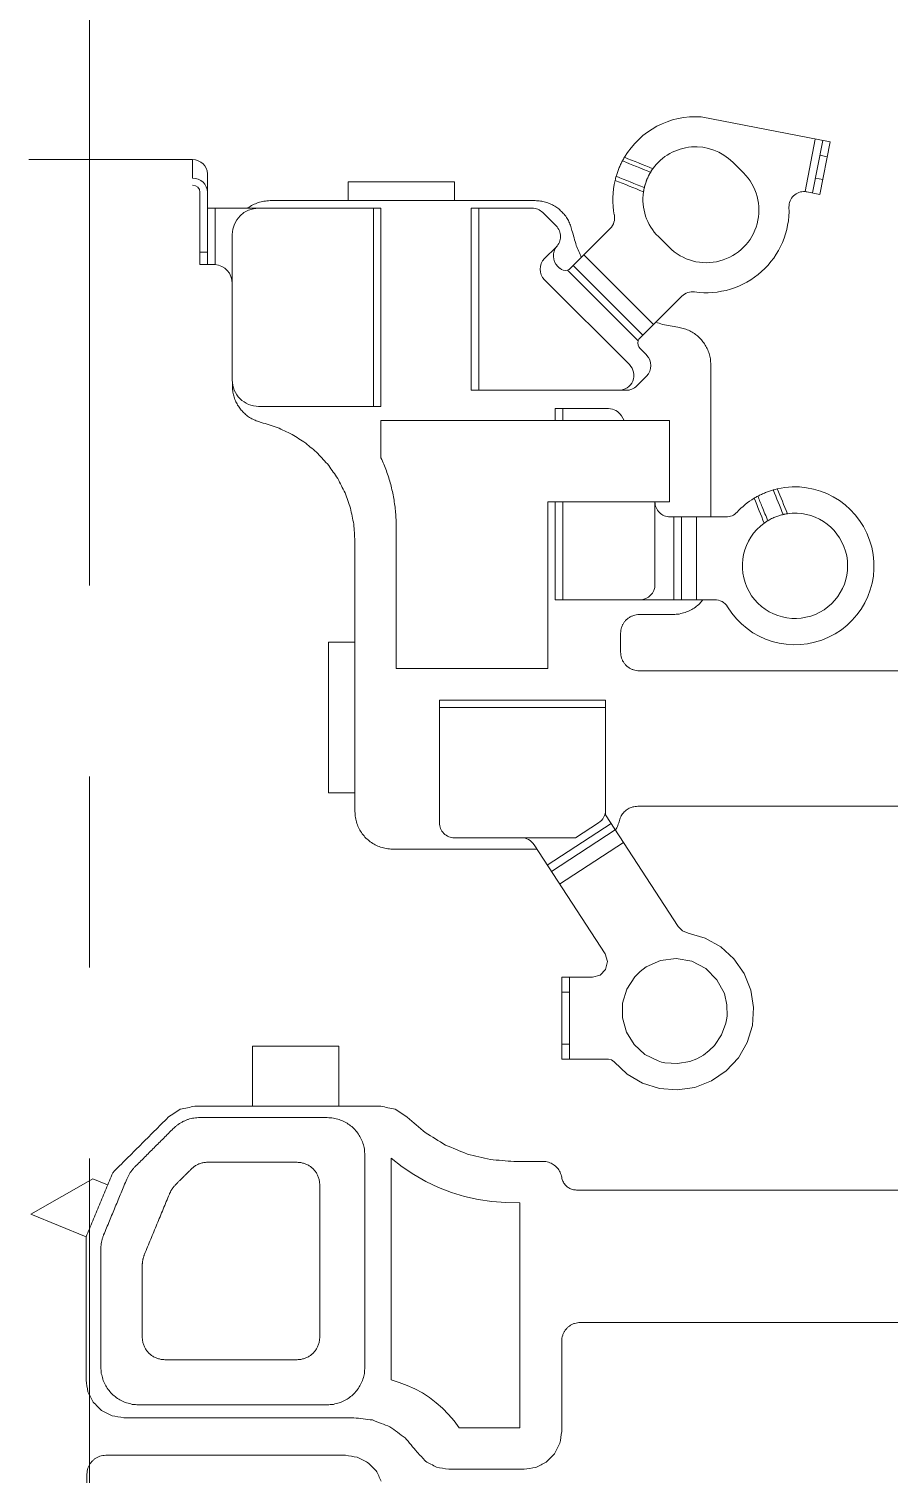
# Model space of a CAD drawing. Header units: millimetres. Extents: x 1863 to 2194, y 977 to 1295.
# Drawn here: x 2043.16 to 2054.59, y 1131.27 to 1150.48 of the extents above; entities that cross this region are included whole.
import ezdxf

# ---------------------------------------------------------------- set-up
doc = ezdxf.new("R2010")
doc.units = ezdxf.units.MM
doc.linetypes.add('CENTERX2', pattern=[101.6, 63.5, -12.7, 12.7, -12.7])
doc.layers.add('05 Tray 實際版框', color=220, linetype='Continuous', lineweight=25)
doc.layers.add('2', color=7, linetype='Continuous', true_color=0xffffff)
doc.layers.get('0').off()

# ---------------------------------------------------------------- blocks, each defined once
blk = doc.blocks.new('A$C1B9535D9')
at = {"layer": '2', "color": 35, "linetype": 'Continuous', "lineweight": 18}
for p, q in [((7.781, 9.324), (8.115, 11.04)), ((8.115, 11.04), (8.812, 10.904)), ((8.311, 11.002), (8.292, 10.903)), ((8.775, 10.708), (8.077, 10.843)), ((8.793, 10.806), (8.096, 10.942)), ((8.596, 10.844), (8.615, 10.942)), ((8.778, 10.731), (8.812, 10.904)), ((19.392, 9.986), (19.626, 10.023)), ((19.626, 10.023), (19.862, 10.007)), ((19.862, 10.007), (20.088, 9.937)), ((8.384, 9.747), (8.525, 9.889)), ((18.978, 9.762), (19.172, 9.898)), ((19.172, 9.898), (19.392, 9.986)), ((20.088, 9.937), (20.294, 9.82)), ((20.294, 9.82), (20.467, 9.658)), ((13.101, 8.912), (13.101, 9.656)), ((14.297, 9.676), (14.297, 9.676)), ((18.819, 9.587), (18.978, 9.762)), ((19.254, 9.536), (19.44, 9.634)), ((19.44, 9.634), (19.587, 9.669)), ((19.587, 9.669), (19.739, 9.671)), ((19.739, 9.671), (19.786, 9.664)), ((19.786, 9.664), (19.832, 9.655)), ((19.832, 9.655), (19.989, 9.597)), ((20.467, 9.658), (20.601, 9.463)), ((14.201, 9.505), (14.201, 7.387)), ((18.703, 9.381), (18.819, 9.587)), ((19.106, 9.387), (19.254, 9.536)), ((19.989, 9.597), (20.128, 9.505)), ((20.128, 9.505), (20.198, 9.434)), ((20.198, 9.434), (20.258, 9.355)), ((20.601, 9.463), (20.686, 9.242)), ((13.101, 9.263), (14.201, 9.263)), ((18.637, 9.154), (18.703, 9.381)), ((19.009, 9.2), (19.106, 9.387)), ((20.258, 9.355), (20.306, 9.269)), ((20.306, 9.269), (20.342, 9.175)), ((20.686, 9.242), (20.72, 9.008)), ((10.166, 9.069), (10.721, 8.513)), ((14.201, 9.063), (13.101, 9.063)), ((18.548, 9.02), (18.606, 9.077)), ((18.606, 9.077), (18.637, 9.154)), ((18.971, 8.994), (19.009, 9.2)), ((20.342, 9.175), (20.37, 9.011)), ((9.515, 8.899), (9.374, 8.757)), ((12.901, 7.287), (12.901, 8.904)), ((14.201, 8.963), (13.101, 8.963)), ((17.061, 8.054), (18.548, 9.02)), ((18.997, 8.784), (18.971, 8.994)), ((20.359, 8.844), (20.349, 8.798)), ((20.37, 9.011), (20.359, 8.844)), ((20.72, 9.008), (20.702, 8.772)), ((9.614, 7.767), (10.541, 8.694)), ((11.089, 8.657), (11.089, 8.657)), ((12.901, 8.712), (14.001, 8.712)), ((19.084, 8.593), (18.997, 8.784)), ((20.335, 8.753), (20.248, 8.577)), ((20.349, 8.798), (20.335, 8.753)), ((20.702, 8.772), (20.63, 8.546)), ((10.682, 8.552), (9.756, 7.626)), ((10.76, 8.489), (9.819, 7.548)), ((10.947, 8.598), (10.863, 8.513)), ((11.358, 8.47), (11.23, 8.598)), ((19.144, 8.514), (19.084, 8.593)), ((19.215, 8.443), (19.144, 8.514)), ((20.248, 8.577), (20.116, 8.434)), ((20.63, 8.546), (20.51, 8.342)), ((9.948, 7.245), (11.075, 8.372)), ((11.417, 8.329), (11.417, 6.27)), ((11.817, 8.304), (11.756, 8.266)), ((17.43, 8.294), (17.982, 7.445)), ((19.379, 8.338), (19.215, 8.443)), ((19.566, 8.282), (19.379, 8.338)), ((19.761, 8.28), (19.566, 8.282)), ((19.95, 8.332), (19.761, 8.28)), ((20.116, 8.434), (19.95, 8.332)), ((20.51, 8.342), (20.347, 8.171)), ((9.795, 7.587), (9.265, 8.117)), ((11.661, 7.387), (11.661, 8.096)), ((17.73, 7.281), (17.179, 8.13)), ((17.814, 7.336), (17.263, 8.185)), ((19.013, 8.081), (18.912, 8.048)), ((19.117, 8.056), (19.013, 8.081)), ((20.32, 8.136), (20.311, 8.094)), ((20.311, 8.094), (20.311, 7.474)), ((20.347, 8.171), (20.32, 8.136)), ((15.536, 5.847), (15.536, 8.054)), ((17.061, 8.054), (15.536, 8.054)), ((15.636, 8.054), (15.636, 5.847)), ((17.368, 7.655), (17.168, 7.963)), ((18.912, 8.048), (17.459, 7.105)), ((19.193, 7.982), (19.117, 8.056)), ((19.221, 7.88), (19.193, 7.982)), ((19.221, 7.474), (19.221, 7.88)), ((17.368, 7.655), (17.368, 6.047)), ((19.221, 7.574), (20.311, 7.574)), ((19.421, 7.574), (19.421, 7.474)), ((20.111, 7.474), (20.111, 7.574)), ((9.054, 7.221), (9.23, 7.397)), ((9.665, 7.245), (9.513, 7.397)), ((9.795, 7.445), (9.77, 7.421)), ((11.661, 7.487), (11.817, 7.487)), ((11.817, 7.387), (11.661, 7.387)), ((12.901, 7.487), (14.201, 7.487)), ((14.201, 7.387), (12.901, 7.387)), ((20.311, 7.474), (19.221, 7.474)), ((15.118, 7.287), (12.901, 7.287)), ((8.995, 6.27), (8.995, 7.079)), ((22.205, 6.544), (22.219, 6.729)), ((22.219, 6.729), (22.221, 6.915)), ((22.221, 6.915), (25.214, 6.915)), ((25.214, 6.915), (25.214, 6.108)), ((22.177, 6.361), (22.205, 6.544)), ((8.995, 6.37), (11.417, 6.37)), ((22.136, 6.182), (22.177, 6.361)), ((11.417, 6.27), (8.995, 6.27)), ((22.082, 6.006), (22.136, 6.182)), ((8.645, 6.049), (8.895, 6.049)), ((8.645, 4.635), (8.645, 6.049)), ((22.016, 5.834), (22.082, 6.006)), ((25.035, 5.968), (24.954, 5.889)), ((25.122, 6.042), (25.035, 5.968)), ((25.214, 6.108), (25.122, 6.042)), ((15.536, 5.847), (17.168, 5.847)), ((21.937, 5.667), (22.016, 5.834)), ((24.88, 5.805), (24.812, 5.715)), ((24.954, 5.889), (24.88, 5.805)), ((21.846, 5.506), (21.937, 5.667)), ((24.75, 5.621), (24.696, 5.522)), ((24.812, 5.715), (24.75, 5.621)), ((21.744, 5.352), (21.846, 5.506)), ((24.649, 5.42), (24.609, 5.313)), ((24.696, 5.522), (24.649, 5.42)), ((21.629, 5.205), (21.744, 5.352)), ((24.577, 5.205), (21.629, 5.205)), ((24.609, 5.313), (24.577, 5.204)), ((8.995, 2.764), (8.995, 5.07)), ((8.995, 5.07), (11.631, 5.07)), ((11.631, 5.07), (11.631, 3.444)), ((11.631, 4.97), (8.995, 4.97)), ((8.895, 4.635), (8.645, 4.635)), ((14.768, 4.373), (14.768, 4.724)), ((16.769, 4.724), (16.769, 4.373)), ((20.137, 4.512), (20.137, 3.362)), ((20.937, 4.512), (20.137, 4.512)), ((16.769, 4.373), (14.768, 4.373)), ((8.992, 3.3), (8.995, 3.295)), ((20.137, 3.362), (20.937, 3.362)), ((9.345, 3.094), (11.281, 3.094)), ((8.538, 2.764), (9.745, 2.764)), ((8.995, 2.864), (9.746, 2.864)), ((9.581, 2.664), (9.581, 2.764)), ((9.745, 2.844), (9.745, 2.664)), ((8.595, 2.564), (8.35, 2.564)), ((8.35, 2.564), (8.35, 0.391)), ((9.745, 2.664), (8.783, 2.664)), ((21.982, 1.437), (21.901, 1.238)), ((21.901, 1.238), (22.371, 0.417)), ((22.371, 0.417), (22.675, 1.15))]:
    blk.add_line(p, q, dxfattribs=at)
for centre, radius, start, end in [((13.751, 10.573), 1.05, 301.3323, 192.913), ((13.751, 10.573), 0.7, 106.2957, 188.2962), ((13.751, 10.573), 0.7, 215.7037, 106.2957), ((8.974, 10.693), 0.2, 175.7936, 272.022), ((9.02, 9.394), 1.1, 351.8701, 92.0234), ((9.02, 9.394), 0.7, 315, 135), ((13.751, 10.573), 1.05, 211.087, 227.1564), ((12.901, 9.656), 0.2, 359.9987, 47.1564), ((8.879, 9.252), 0.7, 135, 234.2962), ((14.401, 9.505), 0.2, 121.3323, 180), ((8.879, 9.252), 1.1, 176.2892, 239.3293), ((10.307, 9.21), 0.2, 171.869, 225), ((12.901, 8.912), 0.2, 270, 0), ((8.879, 9.252), 0.7, 261.7038, 315), ((11.089, 8.457), 0.2, 45, 135), ((14.001, 8.512), 0.2, 0, 90), ((10.792, 8.584), 0.1, 251.4208, 315), ((11.217, 8.329), 0.2, 0, 45), ((11.217, 8.231), 0.2, 0, 135), ((11.861, 8.096), 0.2, 121.9264, 180), ((8.879, 9.252), 1.1, 256.6707, 280.8376), ((9.123, 7.976), 0.2, 45, 100.8385), ((17, 7.854), 0.2, 32.9616, 90), ((9.724, 7.516), 0.1, 315, 18.5792), ((9.372, 7.256), 0.2, 44.9992, 135), ((9.629, 7.562), 0.2, 230.0198, 315), ((9.195, 7.079), 0.2, 135, 180), ((9.807, 7.386), 0.2, 225, 315), ((17.568, 6.937), 0.2, 122.9887, 180), ((17.168, 6.047), 0.2, 270, 0), ((9.345, 3.444), 0.35, 180, 270), ((11.281, 3.444), 0.35, 270, 0), ((9.995, 2.844), 0.25, 90, 175.4892)]:
    blk.add_arc(centre, radius, start, end, dxfattribs=at)
for centre, major_axis, start_param, end_param in [((8.538, 2.564), (0, -0.2), 3.141593, 4.712389), ((8.783, 2.564), (0, 0.2), 0, 1.570778), ((8.783, 2.564), (0, -0.1), 3.141593, 4.712389)]:
    blk.add_ellipse(centre, major_axis=major_axis, ratio=0.939693, start_param=start_param, end_param=end_param, dxfattribs=at)
for points, degree in [([(15.148, 13.573), (15.148, 8.504)], 1), ([(16.948, 8.482), (16.948, 13.525)], 1), ([(22.051, 12.654), (22.051, 10.783)], 1), ([(23.812, 10.783), (23.812, 12.654)], 1), ([(22.051, 10.783), (22.051, 10.336)], 1), ([(23.812, 10.336), (23.812, 10.783)], 1), ([(8.778, 10.731), (8.777, 10.723), (8.775, 10.716), (8.775, 10.708)], 3), ([(8.775, 10.708), (8.775, 10.716), (8.777, 10.723), (8.778, 10.731)], 3), ([(13.059, 10.472), (12.948, 10.427), (12.838, 10.383), (12.728, 10.338)], 3), ([(13.069, 10.416), (12.96, 10.372), (12.851, 10.328), (12.742, 10.284)], 3), ([(12.728, 10.338), (12.732, 10.319), (12.737, 10.3), (12.742, 10.284)], 3), ([(22.051, 10.336), (22.051, 9.89)], 1), ([(23.812, 9.89), (23.812, 10.336)], 1), ([(12.825, 10.079), (12.832, 10.065), (12.842, 10.048), (12.852, 10.031)], 3), ([(13.183, 10.164), (13.073, 10.12), (12.962, 10.075), (12.852, 10.031)], 3), ([(22.051, 9.89), (22.051, 8.6)], 1), ([(23.812, 8.6), (23.812, 9.89)], 1), ([(10.929, 9.433), (10.907, 9.424), (10.885, 9.415), (10.862, 9.407)], 3), ([(11, 9.449), (10.977, 9.443), (10.953, 9.438), (10.929, 9.433)], 3), ([(11.075, 9.454), (11.05, 9.452), (11.025, 9.45), (11, 9.449)], 3), ([(13.101, 9.454), (11.075, 9.454)], 1), ([(10.694, 9.278), (10.68, 9.259), (10.666, 9.24), (10.652, 9.221)], 3), ([(10.744, 9.329), (10.727, 9.312), (10.711, 9.295), (10.694, 9.278)], 3), ([(10.8, 9.372), (10.781, 9.357), (10.763, 9.343), (10.744, 9.329)], 3), ([(10.862, 9.407), (10.841, 9.395), (10.821, 9.383), (10.8, 9.372)], 3), ([(14.252, 9.308), (14.235, 9.322), (14.218, 9.337), (14.201, 9.351)], 3), ([(14.302, 9.25), (14.285, 9.269), (14.268, 9.289), (14.252, 9.308)], 3), ([(14.342, 9.184), (14.329, 9.206), (14.315, 9.228), (14.302, 9.25)], 3), ([(10.593, 9.089), (10.588, 9.065), (10.583, 9.04), (10.578, 9.016)], 3), ([(10.618, 9.158), (10.61, 9.135), (10.601, 9.112), (10.593, 9.089)], 3), ([(10.652, 9.221), (10.641, 9.2), (10.629, 9.179), (10.618, 9.158)], 3), ([(14.373, 9.112), (14.362, 9.136), (14.352, 9.16), (14.342, 9.184)], 3), ([(14.392, 9.035), (14.385, 9.061), (14.379, 9.087), (14.373, 9.112)], 3), ([(14.398, 8.954), (14.396, 8.981), (14.394, 9.008), (14.392, 9.035)], 3), ([(10.578, 9.016), (10.566, 8.948), (10.553, 8.88), (10.54, 8.812)], 3), ([(12.901, 8.904), (11.817, 8.904)], 1), ([(11.817, 8.904), (11.817, 5.07)], 1), ([(14.398, 8.504), (14.398, 8.954)], 1), ([(8.318, 8.306), (8.369, 8.432), (8.419, 8.558), (8.47, 8.684)], 3), ([(8.517, 8.653), (8.467, 8.528), (8.417, 8.404), (8.366, 8.279)], 3), ([(10.54, 8.812), (10.53, 8.782), (10.521, 8.753), (10.511, 8.723)], 3), ([(8.571, 8.196), (8.622, 8.321), (8.672, 8.445), (8.722, 8.57)], 3), ([(8.778, 8.56), (8.727, 8.434), (8.676, 8.308), (8.625, 8.182)], 3), ([(14.401, 8.464), (14.4, 8.477), (14.399, 8.491), (14.398, 8.504)], 3), ([(14.411, 8.425), (14.408, 8.438), (14.405, 8.451), (14.401, 8.464)], 3), ([(15.145, 8.464), (15.142, 8.451), (15.139, 8.438), (15.135, 8.425)], 3), ([(15.148, 8.504), (15.147, 8.491), (15.146, 8.477), (15.145, 8.464)], 3), ([(16.95, 8.448), (16.95, 8.46), (16.949, 8.471), (16.948, 8.482)], 3), ([(22.051, 8.6), (22.051, 8.192)], 1), ([(23.812, 8.192), (23.812, 8.6)], 1), ([(8.318, 8.306), (8.335, 8.296), (8.352, 8.287), (8.366, 8.279)], 3), ([(14.426, 8.39), (14.421, 8.401), (14.416, 8.413), (14.411, 8.425)], 3), ([(14.446, 8.357), (14.44, 8.368), (14.433, 8.379), (14.426, 8.39)], 3), ([(14.471, 8.328), (14.463, 8.337), (14.455, 8.347), (14.446, 8.357)], 3), ([(14.5, 8.303), (14.491, 8.311), (14.481, 8.319), (14.471, 8.328)], 3), ([(14.533, 8.282), (14.522, 8.289), (14.511, 8.296), (14.5, 8.303)], 3), ([(14.569, 8.267), (14.557, 8.272), (14.545, 8.277), (14.533, 8.282)], 3), ([(14.608, 8.258), (14.595, 8.261), (14.582, 8.264), (14.569, 8.267)], 3), ([(14.977, 8.267), (14.964, 8.264), (14.952, 8.261), (14.939, 8.258)], 3), ([(15.013, 8.282), (15.001, 8.277), (14.989, 8.272), (14.977, 8.267)], 3), ([(15.046, 8.303), (15.035, 8.296), (15.024, 8.289), (15.013, 8.282)], 3), ([(15.075, 8.328), (15.065, 8.319), (15.055, 8.311), (15.046, 8.303)], 3), ([(15.1, 8.357), (15.092, 8.347), (15.083, 8.337), (15.075, 8.328)], 3), ([(15.12, 8.39), (15.113, 8.379), (15.107, 8.368), (15.1, 8.357)], 3), ([(15.135, 8.425), (15.13, 8.413), (15.125, 8.401), (15.12, 8.39)], 3), ([(16.957, 8.416), (16.955, 8.427), (16.953, 8.437), (16.95, 8.448)], 3), ([(16.968, 8.384), (16.964, 8.395), (16.961, 8.405), (16.957, 8.416)], 3), ([(16.983, 8.355), (16.978, 8.365), (16.973, 8.375), (16.968, 8.384)], 3), ([(17.001, 8.328), (16.995, 8.337), (16.989, 8.346), (16.983, 8.355)], 3), ([(17.023, 8.304), (17.016, 8.312), (17.008, 8.32), (17.001, 8.328)], 3), ([(17.048, 8.282), (17.04, 8.289), (17.031, 8.297), (17.023, 8.304)], 3), ([(17.075, 8.264), (17.066, 8.27), (17.057, 8.276), (17.048, 8.282)], 3), ([(17.106, 8.25), (17.095, 8.255), (17.085, 8.26), (17.075, 8.264)], 3), ([(8.625, 8.182), (8.606, 8.187), (8.587, 8.192), (8.571, 8.196)], 3), ([(14.648, 8.254), (14.635, 8.255), (14.621, 8.257), (14.608, 8.258)], 3), ([(14.898, 8.254), (14.648, 8.254)], 1), ([(14.939, 8.258), (14.925, 8.257), (14.912, 8.255), (14.898, 8.254)], 3), ([(17.138, 8.24), (17.127, 8.243), (17.116, 8.247), (17.106, 8.25)], 3), ([(17.203, 8.219), (17.181, 8.226), (17.16, 8.233), (17.138, 8.24)], 3), ([(17.263, 8.19), (17.243, 8.2), (17.223, 8.209), (17.203, 8.219)], 3), ([(22.051, 8.192), (22.051, 7.784)], 1), ([(23.812, 7.784), (23.812, 8.192)], 1), ([(9.649, 7.733), (9.596, 7.71), (9.543, 7.688), (9.49, 7.665)], 3), ([(22.051, 7.784), (22.051, 7.67)], 1), ([(23.812, 7.722), (23.812, 7.784)], 1), ([(23.815, 7.682), (23.814, 7.695), (23.813, 7.709), (23.812, 7.722)], 3), ([(9.103, 7.525), (9.086, 7.511), (9.068, 7.497), (9.051, 7.483)], 3), ([(9.16, 7.561), (9.141, 7.549), (9.122, 7.537), (9.103, 7.525)], 3), ([(9.223, 7.589), (9.202, 7.58), (9.181, 7.57), (9.16, 7.561)], 3), ([(9.29, 7.609), (9.267, 7.602), (9.245, 7.596), (9.223, 7.589)], 3), ([(9.49, 7.665), (9.423, 7.646), (9.356, 7.627), (9.29, 7.609)], 3), ([(21.97, 7.509), (21.962, 7.504), (21.955, 7.499), (21.948, 7.494)], 3), ([(21.99, 7.526), (21.983, 7.52), (21.977, 7.514), (21.97, 7.509)], 3), ([(22.008, 7.546), (22.002, 7.539), (21.996, 7.532), (21.99, 7.526)], 3), ([(22.023, 7.567), (22.018, 7.56), (22.013, 7.553), (22.008, 7.546)], 3), ([(22.035, 7.591), (22.031, 7.583), (22.027, 7.575), (22.023, 7.567)], 3), ([(22.044, 7.616), (22.041, 7.608), (22.038, 7.599), (22.035, 7.591)], 3), ([(22.049, 7.643), (22.048, 7.634), (22.046, 7.625), (22.044, 7.616)], 3), ([(22.051, 7.67), (22.051, 7.661), (22.05, 7.652), (22.049, 7.643)], 3), ([(23.824, 7.643), (23.821, 7.656), (23.818, 7.669), (23.815, 7.682)], 3), ([(23.839, 7.607), (23.834, 7.619), (23.829, 7.631), (23.824, 7.643)], 3), ([(23.86, 7.575), (23.853, 7.585), (23.846, 7.596), (23.839, 7.607)], 3), ([(23.885, 7.545), (23.876, 7.555), (23.868, 7.565), (23.86, 7.575)], 3), ([(23.914, 7.52), (23.904, 7.529), (23.895, 7.537), (23.885, 7.545)], 3), ([(23.947, 7.5), (23.936, 7.507), (23.925, 7.514), (23.914, 7.52)], 3), ([(23.983, 7.485), (23.971, 7.49), (23.959, 7.495), (23.947, 7.5)], 3), ([(8.937, 7.32), (8.929, 7.298), (8.922, 7.277), (8.914, 7.256)], 3), ([(8.968, 7.379), (8.957, 7.359), (8.947, 7.339), (8.937, 7.32)], 3), ([(9.006, 7.434), (8.993, 7.415), (8.98, 7.397), (8.968, 7.379)], 3), ([(9.051, 7.483), (9.036, 7.466), (9.021, 7.45), (9.006, 7.434)], 3), ([(21.694, 7.33), (21.69, 7.319), (21.686, 7.308), (21.682, 7.297)], 3), ([(21.711, 7.36), (21.705, 7.35), (21.7, 7.34), (21.694, 7.33)], 3), ([(21.732, 7.388), (21.725, 7.379), (21.718, 7.369), (21.711, 7.36)], 3), ([(21.756, 7.413), (21.748, 7.405), (21.74, 7.396), (21.732, 7.388)], 3), ([(21.783, 7.434), (21.774, 7.427), (21.765, 7.42), (21.756, 7.413)], 3), ([(21.814, 7.451), (21.804, 7.446), (21.794, 7.44), (21.783, 7.434)], 3), ([(21.847, 7.464), (21.836, 7.46), (21.825, 7.456), (21.814, 7.451)], 3), ([(21.882, 7.472), (21.871, 7.47), (21.859, 7.467), (21.847, 7.464)], 3), ([(21.89, 7.474), (21.889, 7.473), (21.889, 7.473), (21.888, 7.473)], 3), ([(21.891, 7.474), (21.891, 7.474), (21.89, 7.474), (21.89, 7.474)], 3), ([(21.892, 7.474), (21.892, 7.474), (21.892, 7.474), (21.891, 7.474)], 3), ([(21.894, 7.474), (21.893, 7.474), (21.893, 7.474), (21.892, 7.474)], 3), ([(21.895, 7.475), (21.895, 7.475), (21.894, 7.475), (21.894, 7.474)], 3), ([(21.897, 7.475), (21.896, 7.475), (21.896, 7.475), (21.895, 7.475)], 3), ([(21.923, 7.483), (21.914, 7.481), (21.906, 7.478), (21.897, 7.475)], 3), ([(21.948, 7.494), (21.939, 7.491), (21.931, 7.487), (21.923, 7.483)], 3), ([(24.021, 7.476), (24.008, 7.479), (23.995, 7.482), (23.983, 7.485)], 3), ([(24.062, 7.472), (24.048, 7.473), (24.035, 7.475), (24.021, 7.476)], 3), ([(25.264, 7.472), (24.062, 7.472)], 1), ([(25.419, 7.448), (25.367, 7.456), (25.316, 7.464), (25.264, 7.472)], 3), ([(25.558, 7.377), (25.512, 7.401), (25.465, 7.425), (25.419, 7.448)], 3), ([(25.669, 7.267), (25.632, 7.303), (25.595, 7.34), (25.558, 7.377)], 3), ([(8.9, 7.189), (8.898, 7.166), (8.897, 7.143), (8.895, 7.12)], 3), ([(8.895, 7.12), (8.895, 3.595)], 1), ([(8.914, 7.256), (8.909, 7.234), (8.905, 7.212), (8.9, 7.189)], 3), ([(15.118, 5.273), (15.118, 7.287)], 1), ([(17.518, 5.223), (17.518, 7.143)], 1), ([(21.674, 7.262), (21.673, 7.25), (21.673, 7.238), (21.672, 7.225)], 3), ([(21.672, 7.225), (21.672, 6.837)], 1), ([(21.682, 7.297), (21.679, 7.285), (21.677, 7.273), (21.674, 7.262)], 3), ([(25.74, 7.127), (25.716, 7.174), (25.692, 7.22), (25.669, 7.267)], 3), ([(25.764, 6.972), (25.756, 7.024), (25.748, 7.075), (25.74, 7.127)], 3), ([(25.764, 6.92), (25.764, 6.972)], 1), ([(25.764, 5.97), (25.764, 6.92)], 1), ([(21.672, 6.837), (21.663, 6.733), (21.655, 6.628), (21.647, 6.524)], 3), ([(21.647, 6.524), (21.623, 6.422), (21.598, 6.32), (21.574, 6.218)], 3), ([(21.574, 6.218), (21.533, 6.121), (21.493, 6.025), (21.453, 5.928)], 3), ([(25.737, 5.807), (25.746, 5.861), (25.755, 5.916), (25.764, 5.97)], 3), ([(21.453, 5.928), (21.398, 5.838), (21.343, 5.749), (21.288, 5.659)], 3), ([(25.658, 5.662), (25.684, 5.71), (25.71, 5.759), (25.737, 5.807)], 3), ([(21.288, 5.659), (21.22, 5.58), (21.152, 5.5), (21.084, 5.42)], 3), ([(25.536, 5.551), (25.576, 5.588), (25.617, 5.625), (25.658, 5.662)], 3), ([(21.084, 5.42), (21.048, 5.367), (21.012, 5.313), (20.975, 5.259)], 3), ([(25.2, 5.189), (25.249, 5.256), (25.297, 5.323), (25.345, 5.391)], 3), ([(25.345, 5.391), (25.409, 5.444), (25.472, 5.497), (25.536, 5.551)], 3), ([(12.579, 5.173), (12.609, 5.182), (12.64, 5.19), (12.67, 5.199)], 3), ([(12.67, 5.199), (12.701, 5.207), (12.731, 5.214), (12.762, 5.222)], 3), ([(12.762, 5.222), (12.793, 5.228), (12.824, 5.234), (12.855, 5.24)], 3), ([(12.855, 5.24), (12.886, 5.245), (12.917, 5.25), (12.948, 5.255)], 3), ([(12.948, 5.255), (12.979, 5.258), (13.011, 5.262), (13.042, 5.265)], 3), ([(13.042, 5.265), (13.074, 5.267), (13.105, 5.269), (13.137, 5.271)], 3), ([(13.137, 5.271), (13.168, 5.272), (13.2, 5.273), (13.232, 5.273)], 3), ([(13.232, 5.273), (15.118, 5.273)], 1), ([(17.511, 5.142), (17.514, 5.169), (17.516, 5.196), (17.518, 5.223)], 3), ([(20.975, 5.259), (20.963, 5.195), (20.95, 5.131), (20.937, 5.067)], 3), ([(25.109, 4.957), (25.14, 5.034), (25.17, 5.111), (25.2, 5.189)], 3), ([(11.817, 5.07), (12.314, 5.07)], 1), ([(12.314, 5.07), (12.343, 5.082), (12.372, 5.095), (12.401, 5.108)], 3), ([(12.401, 5.108), (12.43, 5.119), (12.46, 5.131), (12.489, 5.142)], 3), ([(12.489, 5.142), (12.519, 5.152), (12.549, 5.163), (12.579, 5.173)], 3), ([(17.462, 4.994), (17.472, 5.018), (17.482, 5.041), (17.493, 5.065)], 3), ([(17.493, 5.065), (17.499, 5.091), (17.505, 5.117), (17.511, 5.142)], 3), ([(20.937, 5.067), (20.937, 2.594)], 1), ([(25.783, 5.004), (25.746, 4.967), (25.71, 4.93), (25.673, 4.893)], 3), ([(25.921, 5.074), (25.875, 5.051), (25.829, 5.028), (25.783, 5.004)], 3), ([(17.248, 4.78), (17.27, 4.793), (17.291, 4.807), (17.313, 4.82)], 3), ([(17.313, 4.82), (17.333, 4.837), (17.352, 4.853), (17.372, 4.87)], 3), ([(17.372, 4.87), (17.388, 4.889), (17.405, 4.909), (17.422, 4.928)], 3), ([(17.422, 4.928), (17.435, 4.95), (17.449, 4.972), (17.462, 4.994)], 3), ([(21.429, 4.831), (21.405, 4.82), (21.381, 4.81), (21.358, 4.8)], 3), ([(21.506, 4.849), (21.481, 4.843), (21.455, 4.837), (21.429, 4.831)], 3), ([(21.587, 4.856), (21.56, 4.854), (21.533, 4.852), (21.506, 4.849)], 3), ([(24.407, 4.856), (21.587, 4.856)], 1), ([(24.489, 4.849), (24.461, 4.852), (24.434, 4.854), (24.407, 4.856)], 3), ([(24.565, 4.831), (24.54, 4.837), (24.514, 4.843), (24.489, 4.849)], 3), ([(24.637, 4.8), (24.613, 4.81), (24.589, 4.82), (24.565, 4.831)], 3), ([(25.079, 4.711), (25.089, 4.793), (25.099, 4.875), (25.109, 4.957)], 3), ([(25.673, 4.893), (25.65, 4.846), (25.626, 4.8), (25.603, 4.754)], 3), ([(12.781, 4.593), (12.849, 4.617), (12.917, 4.64), (12.985, 4.664)], 3), ([(12.985, 4.664), (13.056, 4.679), (13.127, 4.694), (13.198, 4.709)], 3), ([(13.198, 4.709), (13.272, 4.714), (13.346, 4.719), (13.42, 4.724)], 3), ([(13.42, 4.724), (17.018, 4.724)], 1), ([(17.018, 4.724), (17.045, 4.726), (17.072, 4.728), (17.099, 4.73)], 3), ([(17.099, 4.73), (17.125, 4.737), (17.15, 4.743), (17.176, 4.749)], 3), ([(17.176, 4.749), (17.2, 4.759), (17.224, 4.769), (17.248, 4.78)], 3), ([(21.184, 4.652), (21.17, 4.63), (21.157, 4.608), (21.143, 4.586)], 3), ([(21.234, 4.71), (21.217, 4.69), (21.2, 4.671), (21.184, 4.652)], 3), ([(21.292, 4.76), (21.273, 4.743), (21.253, 4.726), (21.234, 4.71)], 3), ([(21.358, 4.8), (21.336, 4.787), (21.314, 4.773), (21.292, 4.76)], 3), ([(24.703, 4.76), (24.681, 4.773), (24.659, 4.787), (24.637, 4.8)], 3), ([(24.761, 4.71), (24.742, 4.726), (24.722, 4.743), (24.703, 4.76)], 3), ([(24.811, 4.652), (24.794, 4.671), (24.778, 4.69), (24.761, 4.71)], 3), ([(24.852, 4.586), (24.838, 4.608), (24.825, 4.63), (24.811, 4.652)], 3), ([(25.079, 1.65), (25.079, 4.711)], 1), ([(25.603, 4.754), (25.595, 4.702), (25.587, 4.651), (25.579, 4.6)], 3), ([(12.416, 4.375), (12.474, 4.415), (12.533, 4.455), (12.591, 4.496)], 3), ([(12.591, 4.496), (12.655, 4.528), (12.718, 4.56), (12.781, 4.593)], 3), ([(21.094, 4.437), (21.092, 4.41), (21.09, 4.383), (21.087, 4.356)], 3), ([(21.113, 4.514), (21.107, 4.489), (21.1, 4.463), (21.094, 4.437)], 3), ([(21.143, 4.586), (21.133, 4.562), (21.123, 4.538), (21.113, 4.514)], 3), ([(24.882, 4.514), (24.872, 4.538), (24.862, 4.562), (24.852, 4.586)], 3), ([(24.901, 4.437), (24.895, 4.463), (24.888, 4.489), (24.882, 4.514)], 3), ([(24.907, 4.356), (24.905, 4.383), (24.903, 4.41), (24.901, 4.437)], 3), ([(25.579, 4.6), (25.579, 1.411)], 1), ([(12.119, 4.069), (12.165, 4.123), (12.212, 4.178), (12.258, 4.232)], 3), ([(12.258, 4.232), (12.31, 4.279), (12.363, 4.327), (12.416, 4.375)], 3), ([(21.087, 4.356), (21.087, 2.663)], 1), ([(21.888, 4.241), (21.873, 4.235), (21.859, 4.229), (21.845, 4.223)], 3), ([(21.934, 4.253), (21.918, 4.249), (21.903, 4.245), (21.888, 4.241)], 3), ([(21.982, 4.257), (21.966, 4.255), (21.95, 4.254), (21.934, 4.253)], 3), ([(24.007, 4.257), (21.982, 4.257)], 1), ([(24.056, 4.253), (24.04, 4.254), (24.024, 4.255), (24.007, 4.257)], 3), ([(24.102, 4.241), (24.087, 4.245), (24.071, 4.249), (24.056, 4.253)], 3), ([(24.145, 4.223), (24.131, 4.229), (24.117, 4.235), (24.102, 4.241)], 3), ([(24.907, 1.847), (24.907, 4.356)], 1), ([(12.003, 3.888), (12.041, 3.948), (12.08, 4.009), (12.119, 4.069)], 3), ([(21.698, 4.052), (21.694, 4.036), (21.69, 4.021), (21.686, 4.005)], 3), ([(21.716, 4.095), (21.71, 4.08), (21.704, 4.066), (21.698, 4.052)], 3), ([(21.74, 4.134), (21.732, 4.121), (21.724, 4.108), (21.716, 4.095)], 3), ([(21.77, 4.169), (21.76, 4.157), (21.75, 4.146), (21.74, 4.134)], 3), ([(21.805, 4.199), (21.794, 4.189), (21.782, 4.179), (21.77, 4.169)], 3), ([(21.845, 4.223), (21.831, 4.215), (21.818, 4.207), (21.805, 4.199)], 3), ([(24.185, 4.199), (24.172, 4.207), (24.158, 4.215), (24.145, 4.223)], 3), ([(24.22, 4.169), (24.208, 4.179), (24.196, 4.189), (24.185, 4.199)], 3), ([(24.25, 4.134), (24.24, 4.146), (24.23, 4.157), (24.22, 4.169)], 3), ([(24.274, 4.095), (24.266, 4.108), (24.258, 4.121), (24.25, 4.134)], 3), ([(24.292, 4.052), (24.286, 4.066), (24.28, 4.08), (24.274, 4.095)], 3), ([(24.303, 4.005), (24.3, 4.021), (24.296, 4.036), (24.292, 4.052)], 3), ([(11.91, 3.691), (11.941, 3.756), (11.972, 3.822), (12.003, 3.888)], 3), ([(21.686, 4.005), (21.685, 3.989), (21.684, 3.973), (21.682, 3.957)], 3), ([(21.682, 3.957), (21.682, 2.762)], 1), ([(24.307, 3.957), (24.306, 3.973), (24.305, 3.989), (24.303, 4.005)], 3), ([(24.307, 2.196), (24.307, 3.957)], 1), ([(11.844, 3.479), (11.866, 3.549), (11.888, 3.62), (11.91, 3.691)], 3), ([(8.895, 3.595), (8.897, 3.568), (8.899, 3.541), (8.902, 3.514)], 3), ([(8.902, 3.514), (8.908, 3.488), (8.914, 3.463), (8.921, 3.437)], 3), ([(11.823, 3.413), (11.83, 3.435), (11.837, 3.457), (11.844, 3.479)], 3), ([(8.921, 3.437), (8.931, 3.413), (8.941, 3.389), (8.951, 3.365)], 3), ([(8.951, 3.365), (8.964, 3.343), (8.978, 3.321), (8.992, 3.3)], 3), ([(11.716, 3.246), (11.73, 3.263), (11.745, 3.28), (11.759, 3.296)], 3), ([(11.759, 3.296), (11.771, 3.315), (11.783, 3.334), (11.795, 3.352)], 3), ([(11.795, 3.352), (11.804, 3.372), (11.814, 3.393), (11.823, 3.413)], 3), ([(11.3, 3.095), (11.357, 3.095)], 1), ([(11.357, 3.095), (11.38, 3.096), (11.403, 3.098), (11.426, 3.099)], 3), ([(11.426, 3.099), (11.448, 3.104), (11.47, 3.109), (11.492, 3.113)], 3), ([(11.492, 3.113), (11.513, 3.12), (11.534, 3.128), (11.555, 3.135)], 3), ([(11.555, 3.135), (11.574, 3.145), (11.594, 3.155), (11.613, 3.165)], 3), ([(11.613, 3.165), (11.631, 3.177), (11.649, 3.19), (11.667, 3.202)], 3), ([(11.667, 3.202), (11.684, 3.217), (11.7, 3.232), (11.716, 3.246)], 3), ([(9.746, 2.864), (9.746, 2.857), (9.745, 2.851), (9.745, 2.844)], 3), ([(21.682, 2.762), (21.683, 2.754), (21.683, 2.746), (21.683, 2.739)], 3), ([(21.683, 2.739), (21.684, 2.731), (21.685, 2.723), (21.686, 2.715)], 3), ([(21.686, 2.715), (21.688, 2.707), (21.689, 2.7), (21.691, 2.692)], 3), ([(21.691, 2.692), (21.693, 2.685), (21.695, 2.677), (21.697, 2.67)], 3), ([(20.937, 2.594), (20.95, 2.531), (20.963, 2.467), (20.975, 2.403)], 3), ([(21.087, 2.663), (21.088, 2.65), (21.088, 2.637), (21.089, 2.623)], 3), ([(21.089, 2.623), (21.09, 2.61), (21.092, 2.597), (21.094, 2.584)], 3), ([(21.094, 2.584), (21.096, 2.571), (21.099, 2.558), (21.101, 2.546)], 3), ([(21.101, 2.546), (21.105, 2.533), (21.108, 2.52), (21.112, 2.508)], 3), ([(21.112, 2.508), (21.116, 2.496), (21.121, 2.483), (21.126, 2.471)], 3), ([(21.697, 2.67), (21.7, 2.662), (21.703, 2.655), (21.705, 2.648)], 3), ([(21.705, 2.648), (21.709, 2.641), (21.712, 2.634), (21.715, 2.627)], 3), ([(21.715, 2.627), (21.719, 2.62), (21.723, 2.613), (21.727, 2.606)], 3), ([(21.727, 2.606), (21.731, 2.6), (21.735, 2.593), (21.74, 2.587)], 3), ([(21.74, 2.587), (21.744, 2.581), (21.749, 2.575), (21.754, 2.568)], 3), ([(21.754, 2.568), (21.76, 2.563), (21.765, 2.557), (21.77, 2.551)], 3), ([(21.77, 2.551), (21.976, 2.344)], 1), ([(20.975, 2.403), (21.011, 2.349), (21.048, 2.295), (21.084, 2.241)], 3), ([(21.126, 2.471), (21.131, 2.459), (21.136, 2.448), (21.142, 2.436)], 3), ([(21.142, 2.436), (21.148, 2.424), (21.155, 2.413), (21.161, 2.402)], 3), ([(21.161, 2.402), (21.168, 2.391), (21.176, 2.38), (21.183, 2.369)], 3), ([(21.183, 2.369), (21.191, 2.359), (21.199, 2.349), (21.207, 2.338)], 3), ([(21.207, 2.338), (21.216, 2.329), (21.225, 2.319), (21.234, 2.309)], 3), ([(21.234, 2.309), (21.743, 1.8)], 1), ([(21.976, 2.344), (21.98, 2.341), (21.984, 2.337), (21.988, 2.334)], 3), ([(21.988, 2.334), (21.992, 2.33), (21.996, 2.327), (22, 2.323)], 3), ([(22, 2.323), (22.004, 2.32), (22.008, 2.316), (22.012, 2.313)], 3), ([(22.012, 2.313), (22.016, 2.31), (22.02, 2.307), (22.024, 2.304)], 3), ([(21.084, 2.241), (21.821, 1.504)], 1), ([(22.024, 2.304), (22.028, 2.301), (22.033, 2.298), (22.037, 2.295)], 3), ([(22.037, 2.295), (22.041, 2.292), (22.046, 2.289), (22.05, 2.286)], 3), ([(22.05, 2.286), (22.055, 2.284), (22.059, 2.281), (22.064, 2.278)], 3), ([(22.064, 2.278), (22.068, 2.276), (22.073, 2.273), (22.078, 2.271)], 3), ([(22.078, 2.271), (22.082, 2.269), (22.087, 2.267), (22.092, 2.264)], 3), ([(22.092, 2.264), (22.097, 2.262), (22.101, 2.26), (22.106, 2.258)], 3), ([(22.106, 2.258), (22.905, 1.927)], 1), ([(24.292, 2.101), (24.296, 2.117), (24.3, 2.132), (24.303, 2.147)], 3), ([(24.303, 2.147), (24.305, 2.164), (24.306, 2.18), (24.307, 2.196)], 3), ([(22.905, 1.927), (22.91, 1.925), (22.915, 1.923), (22.92, 1.921)], 3), ([(24.102, 1.912), (24.117, 1.918), (24.131, 1.924), (24.145, 1.93)], 3), ([(24.145, 1.93), (24.158, 1.938), (24.172, 1.946), (24.185, 1.954)], 3), ([(24.185, 1.954), (24.196, 1.964), (24.208, 1.974), (24.22, 1.984)], 3), ([(24.22, 1.984), (24.23, 1.996), (24.24, 2.007), (24.25, 2.019)], 3), ([(24.25, 2.019), (24.258, 2.032), (24.266, 2.045), (24.274, 2.058)], 3), ([(24.274, 2.058), (24.28, 2.073), (24.286, 2.087), (24.292, 2.101)], 3), ([(21.743, 1.8), (21.748, 1.795), (21.753, 1.791), (21.757, 1.786)], 3), ([(21.757, 1.786), (21.762, 1.782), (21.767, 1.778), (21.772, 1.773)], 3), ([(21.772, 1.773), (21.777, 1.769), (21.782, 1.765), (21.787, 1.761)], 3), ([(21.787, 1.761), (21.792, 1.757), (21.798, 1.753), (21.803, 1.749)], 3), ([(21.803, 1.749), (21.808, 1.745), (21.814, 1.742), (21.819, 1.738)], 3), ([(21.819, 1.738), (21.825, 1.734), (21.83, 1.731), (21.836, 1.727)], 3), ([(22.92, 1.921), (22.925, 1.919), (22.93, 1.918), (22.935, 1.916)], 3), ([(22.935, 1.916), (22.94, 1.915), (22.945, 1.913), (22.95, 1.912)], 3), ([(22.95, 1.912), (22.955, 1.91), (22.96, 1.909), (22.965, 1.908)], 3), ([(22.965, 1.908), (22.97, 1.907), (22.975, 1.905), (22.98, 1.904)], 3), ([(22.98, 1.904), (22.985, 1.903), (22.99, 1.902), (22.995, 1.901)], 3), ([(22.995, 1.901), (23.001, 1.901), (23.006, 1.9), (23.011, 1.899)], 3), ([(23.011, 1.899), (23.016, 1.899), (23.021, 1.898), (23.027, 1.898)], 3), ([(23.027, 1.898), (23.032, 1.897), (23.037, 1.897), (23.042, 1.897)], 3), ([(23.042, 1.897), (23.048, 1.897), (23.053, 1.896), (23.058, 1.896)], 3), ([(23.058, 1.896), (24.007, 1.896)], 1), ([(24.007, 1.896), (24.024, 1.898), (24.04, 1.899), (24.056, 1.9)], 3), ([(24.056, 1.9), (24.071, 1.904), (24.087, 1.908), (24.102, 1.912)], 3), ([(24.882, 1.688), (24.888, 1.714), (24.895, 1.74), (24.901, 1.765)], 3), ([(24.901, 1.765), (24.903, 1.792), (24.905, 1.819), (24.907, 1.847)], 3), ([(21.836, 1.727), (21.841, 1.724), (21.847, 1.721), (21.852, 1.717)], 3), ([(21.852, 1.717), (21.858, 1.714), (21.864, 1.711), (21.87, 1.708)], 3), ([(21.87, 1.708), (21.876, 1.705), (21.882, 1.703), (21.887, 1.7)], 3), ([(21.887, 1.7), (21.893, 1.697), (21.899, 1.695), (21.905, 1.692)], 3), ([(21.905, 1.692), (22.647, 1.384)], 1), ([(24.761, 1.493), (24.778, 1.512), (24.794, 1.532), (24.811, 1.551)], 3), ([(24.811, 1.551), (24.825, 1.573), (24.838, 1.595), (24.852, 1.617)], 3), ([(24.852, 1.617), (24.862, 1.641), (24.872, 1.664), (24.882, 1.688)], 3), ([(25.054, 1.496), (25.062, 1.547), (25.071, 1.599), (25.079, 1.65)], 3), ([(21.821, 1.504), (22.674, 1.15)], 1), ([(22.647, 1.384), (22.653, 1.382), (22.659, 1.38), (22.665, 1.377)], 3), ([(22.665, 1.377), (22.671, 1.375), (22.677, 1.373), (22.683, 1.371)], 3), ([(22.683, 1.371), (22.69, 1.369), (22.696, 1.367), (22.702, 1.365)], 3), ([(22.702, 1.365), (22.709, 1.364), (22.715, 1.362), (22.721, 1.36)], 3), ([(22.721, 1.36), (22.728, 1.359), (22.734, 1.357), (22.74, 1.356)], 3), ([(22.74, 1.356), (22.747, 1.355), (22.753, 1.354), (22.76, 1.353)], 3), ([(22.76, 1.353), (22.766, 1.352), (22.773, 1.351), (22.779, 1.35)], 3), ([(22.779, 1.35), (22.786, 1.349), (22.792, 1.348), (22.799, 1.348)], 3), ([(22.799, 1.348), (22.805, 1.347), (22.812, 1.347), (22.818, 1.347)], 3), ([(22.818, 1.347), (22.825, 1.346), (22.831, 1.346), (22.838, 1.346)], 3), ([(22.838, 1.346), (24.407, 1.346)], 1), ([(24.407, 1.346), (24.434, 1.348), (24.461, 1.351), (24.489, 1.353)], 3), ([(24.489, 1.353), (24.514, 1.359), (24.54, 1.365), (24.565, 1.372)], 3), ([(24.565, 1.372), (24.589, 1.382), (24.613, 1.392), (24.637, 1.402)], 3), ([(24.637, 1.402), (24.659, 1.416), (24.681, 1.429), (24.703, 1.443)], 3), ([(24.703, 1.443), (24.722, 1.459), (24.742, 1.476), (24.761, 1.493)], 3), ([(24.873, 1.246), (24.91, 1.283), (24.946, 1.32), (24.983, 1.357)], 3), ([(24.983, 1.357), (25.007, 1.403), (25.031, 1.45), (25.054, 1.496)], 3), ([(25.579, 1.411), (25.58, 1.398), (25.581, 1.384), (25.582, 1.371)], 3), ([(25.582, 1.371), (25.585, 1.358), (25.588, 1.345), (25.591, 1.333)], 3), ([(24.579, 1.15), (24.63, 1.158), (24.682, 1.167), (24.733, 1.175)], 3), ([(24.733, 1.175), (24.78, 1.199), (24.826, 1.222), (24.873, 1.246)], 3), ([(25.591, 1.333), (25.596, 1.321), (25.602, 1.309), (25.607, 1.297)], 3), ([(25.607, 1.297), (25.613, 1.286), (25.62, 1.275), (25.627, 1.264)], 3), ([(25.627, 1.264), (25.635, 1.254), (25.644, 1.245), (25.652, 1.235)], 3), ([(25.652, 1.235), (25.662, 1.227), (25.671, 1.218), (25.681, 1.21)], 3), ([(25.681, 1.21), (25.692, 1.203), (25.703, 1.196), (25.714, 1.19)], 3), ([(25.714, 1.19), (25.726, 1.184), (25.738, 1.179), (25.749, 1.174)], 3), ([(25.749, 1.174), (25.762, 1.171), (25.775, 1.168), (25.788, 1.165)], 3), ([(25.788, 1.165), (25.801, 1.164), (25.815, 1.163), (25.828, 1.162)], 3), ([(25.828, 1.162), (28.092, 1.162)], 1), ([(22.674, 1.15), (24.579, 1.15)], 1)]:
    blk.add_open_spline(points, degree=degree, dxfattribs=at)
for points, knots in [([(13.059, 10.472), (13.06, 10.462), (13.062, 10.452), (13.064, 10.438), (13.065, 10.434), (13.067, 10.425), (13.068, 10.421), (13.069, 10.416)], [0, 0, 0, 0, 0.5, 0.5, 0.75, 0.75, 1, 1, 1, 1]), ([(13.069, 10.416), (13.072, 10.402), (13.076, 10.386), (13.086, 10.354), (13.092, 10.337), (13.098, 10.32)], [0, 0, 0, 0, 0.5, 0.5, 1, 1, 1, 1]), ([(12.825, 10.079), (12.817, 10.094), (12.809, 10.11), (12.797, 10.135), (12.793, 10.144), (12.785, 10.161), (12.781, 10.17), (12.774, 10.188), (12.771, 10.198), (12.764, 10.216), (12.761, 10.225), (12.755, 10.242), (12.752, 10.251), (12.746, 10.268), (12.744, 10.276), (12.742, 10.284)], [0, 0, 0, 0, 0.25, 0.25, 0.375, 0.375, 0.5, 0.5, 0.625, 0.625, 0.75, 0.75, 0.875, 0.875, 1, 1, 1, 1]), ([(13.152, 10.211), (13.09, 10.187), (13.028, 10.162), (12.919, 10.117), (12.872, 10.098), (12.825, 10.079)], [0, 0, 0, 0, 0.566654, 0.566654, 1, 1, 1, 1]), ([(13.098, 10.32), (13.102, 10.311), (13.106, 10.301), (13.115, 10.281), (13.119, 10.272), (13.133, 10.244), (13.143, 10.227), (13.152, 10.211)], [0, 0, 0, 0, 0.25, 0.25, 0.5, 0.5, 1, 1, 1, 1]), ([(13.152, 10.211), (13.156, 10.204), (13.161, 10.197), (13.169, 10.185), (13.172, 10.181), (13.177, 10.173), (13.18, 10.168), (13.183, 10.164)], [0, 0, 0, 0, 0.5, 0.5, 0.75, 0.75, 1, 1, 1, 1]), ([(8.47, 8.684), (8.478, 8.678), (8.486, 8.673), (8.498, 8.665), (8.502, 8.662), (8.51, 8.657), (8.514, 8.655), (8.517, 8.653)], [0, 0, 0, 0, 0.5, 0.5, 0.75, 0.75, 1, 1, 1, 1]), ([(8.566, 8.626), (8.551, 8.633), (8.536, 8.642), (8.511, 8.657), (8.503, 8.662), (8.487, 8.673), (8.478, 8.678), (8.47, 8.684)], [0, 0, 0, 0, 0.5, 0.5, 0.75, 0.75, 1, 1, 1, 1]), ([(8.517, 8.653), (8.532, 8.644), (8.547, 8.636), (8.572, 8.623), (8.581, 8.619), (8.598, 8.611), (8.607, 8.607), (8.625, 8.6), (8.635, 8.596), (8.653, 8.59), (8.662, 8.587), (8.68, 8.581), (8.689, 8.579), (8.706, 8.574), (8.714, 8.572), (8.722, 8.57)], [0, 0, 0, 0, 0.25, 0.25, 0.375, 0.375, 0.5, 0.5, 0.625, 0.625, 0.75, 0.75, 0.875, 0.875, 1, 1, 1, 1]), ([(8.669, 8.585), (8.661, 8.587), (8.652, 8.59), (8.639, 8.595), (8.635, 8.596), (8.626, 8.6), (8.621, 8.601), (8.612, 8.605), (8.608, 8.607), (8.599, 8.611), (8.594, 8.613), (8.582, 8.619), (8.574, 8.622), (8.566, 8.626)], [0, 0, 0, 0, 0.25, 0.25, 0.375, 0.375, 0.5, 0.5, 0.625, 0.625, 0.75, 0.75, 1, 1, 1, 1]), ([(8.778, 8.56), (8.758, 8.563), (8.739, 8.566), (8.711, 8.573), (8.702, 8.575), (8.685, 8.58), (8.677, 8.582), (8.669, 8.585)], [0, 0, 0, 0, 0.5, 0.5, 0.75, 0.75, 1, 1, 1, 1]), ([(8.722, 8.57), (8.731, 8.568), (8.739, 8.566), (8.753, 8.564), (8.758, 8.563), (8.768, 8.561), (8.773, 8.56), (8.778, 8.56)], [0, 0, 0, 0, 0.5, 0.5, 0.75, 0.75, 1, 1, 1, 1]), ([(10.721, 8.513), (10.727, 8.508), (10.732, 8.503), (10.746, 8.495), (10.753, 8.491), (10.76, 8.489)], [0, 0, 0, 0, 0.5, 0.5, 1, 1, 1, 1]), ([(10.76, 8.489), (10.752, 8.492), (10.745, 8.495), (10.732, 8.503), (10.726, 8.508), (10.721, 8.513)], [0, 0, 0, 0, 0.5, 0.5, 1, 1, 1, 1]), ([(8.571, 8.196), (8.556, 8.201), (8.539, 8.206), (8.512, 8.215), (8.503, 8.218), (8.485, 8.225), (8.476, 8.229), (8.458, 8.236), (8.449, 8.24), (8.431, 8.248), (8.422, 8.251), (8.405, 8.259), (8.397, 8.263), (8.381, 8.271), (8.374, 8.275), (8.366, 8.279)], [0, 0, 0, 0, 0.25, 0.25, 0.375, 0.375, 0.5, 0.5, 0.625, 0.625, 0.75, 0.75, 0.875, 0.875, 1, 1, 1, 1]), ([(9.795, 7.587), (9.8, 7.582), (9.805, 7.576), (9.813, 7.563), (9.816, 7.556), (9.819, 7.548)], [0, 0, 0, 0, 0.5, 0.5, 1, 1, 1, 1]), ([(21.888, 7.473), (21.888, 7.473), (21.887, 7.473), (21.886, 7.473), (21.886, 7.473), (21.885, 7.473), (21.884, 7.473), (21.883, 7.473), (21.883, 7.472), (21.882, 7.472)], [0, 0, 0, 0, 0.251005, 0.251005, 0.501352, 0.501352, 0.751027, 0.751027, 1, 1, 1, 1])]:
    blk.add_open_spline(points, degree=3, knots=knots, dxfattribs=at)

msp = doc.modelspace()

# ---------------------------------------------------------------- linework, layer by layer
at = {"layer": '05 Tray 實際版框', "linetype": 'CENTERX2', "lineweight": 0, "ltscale": 0.2}
msp.add_line((2043.966, 1257.38), (2043.966, 977.019), dxfattribs=at)

# ---------------------------------------------------------------- block references
at = {"linetype": 'Continuous', "rotation": 270}
msp.add_blockref('A$C1B9535D9', (2042.769, 1157.094), dxfattribs=at)

doc.saveas('drawing.dxf')
